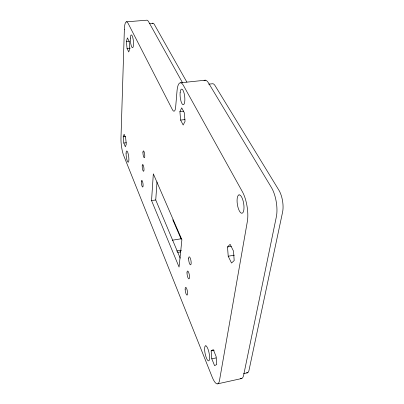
<?xml version="1.0" encoding="UTF-8"?>
<svg xmlns="http://www.w3.org/2000/svg" width="404" height="404" viewBox="0 0 404 404"><rect width="100%" height="100%" fill="white"/><g stroke="black" fill="none" stroke-linecap="round" stroke-linejoin="round"><path stroke-width="0.61" d="M151.55 200.591L153.328 173.856L181.901 239.749L179.058 267.049L151.55 200.591L155.737 199.975L180.184 258.116M155.737 199.975L157.015 181.962M126.386 41.466L127.417 37.875L129.134 41.329L129.81 48.414L128.755 51.939L127.053 48.45L126.386 41.466L129.527 41.193M123.205 136.815L124.119 134.259L125.664 137.991L126.28 144.299L125.346 146.788L123.816 143.036L123.205 136.815L125.674 136.512M179.901 111.6L181.724 107.863L184.31 112.736L185.032 121.387L183.163 125.008L180.618 120.094L179.901 111.6L183.658 111.166M227.513 246.97L230.118 244.319L233.492 251.101L234.194 260.55L231.522 263.029L228.215 256.232L227.513 246.97L231.229 246.339M211.146 350.874L213.272 349.596L216.095 356.424L216.746 364.509L214.575 365.645L211.797 358.828L211.146 350.874L214.216 350.238M217.817 383.8L241.764 378.508M243.582 373.649L247.561 372.781M211.797 358.828L216.079 357.924M228.215 256.232L234.386 255.161M176.639 251.02L181.492 250.202M177.75 252.399L180.795 251.884M172.301 240.223L181.532 238.714M123.816 143.036L126.28 142.728M180.618 120.094L184.992 119.574M208.701 84.163L212.817 83.724A13.095 4.267 83.9 0 1 215.14 85.759L278.927 190.244A15.448 5.979 80.7 0 1 282.593 212.085L249.01 370.246A13.181 3.969 77.4 0 1 246.491 372.746M180.674 82.795L205.429 80.189M127.053 48.45L130.184 48.162M149.374 23.508L152.858 23.225M126.412 21.841L146.738 20.2A14.196 3.54 84.8 0 1 148.682 21.856L182.552 82.795M186.855 82.093L154.353 24.482A10.681 2.737 84.9 0 0 152.187 23.679M172.771 219.746L181.154 239.112M240.375 378.432A17.524 5.136 77.6 0 0 243.647 375.18L276.356 216.791A20.559 7.747 80.7 0 0 271.468 187.597L208.454 82.87A17.417 5.52 83.9 0 0 204.025 80.618M124.366 29.32L120.978 138.067A12.66 2.636 82.6 0 0 123.654 155.454L212.1 376.866A17.685 4.676 78.1 0 0 219.493 380.492L247.354 221.463A20.786 7.08 80.9 0 0 242.491 191.93L183.477 85.532A17.579 5.03 83.7 0 0 177.033 90.824L175.644 107.247A9.08 2.495 83.6 0 1 172.412 109.666L128.204 23.528A14.302 3.212 84.5 0 0 124.366 29.32M238.991 194.89L238.244 195.395A9.297 3.181 81 0 0 237.133 202.328L237.416 204.697A9.312 3.187 81 0 0 242.006 213.251L242.774 212.797A9.297 3.181 81 0 0 243.94 205.828L243.657 203.414A9.312 3.187 81 0 0 238.996 194.879M205.909 345.839L205.389 345.885A7.691 2.005 78.4 0 0 204.687 350.561L204.919 352.45A7.691 2.005 78.4 0 0 208.287 360.817L208.823 360.807A7.691 2.005 78.4 0 0 209.555 356.131L209.317 354.212A7.691 2.005 78.4 0 0 205.909 345.834M180.144 92.572A7.873 2.257 83.8 0 0 183.098 104.742A7.873 2.257 83.8 0 0 184.158 93.475A7.873 2.257 83.8 0 0 180.144 92.572M130.346 38.087A6.489 1.49 84.5 0 0 132.532 47.758A6.489 1.49 84.5 0 0 132.926 38.047A6.489 1.49 84.5 0 0 130.346 38.087M126.093 153.131A5.712 1.202 82.5 0 0 128.028 162.226A5.712 1.202 82.5 0 0 128.346 154.49A5.712 1.202 82.5 0 0 126.093 153.131M185.158 289.148A3.944 1.005 79.8 0 0 186.976 295.122A3.944 1.005 79.8 0 0 186.976 289.451A3.944 1.005 79.8 0 0 185.158 289.148M187.017 272.887A4.01 1.05 80 0 0 188.885 278.901A4.01 1.05 80 0 0 188.885 273.059A4.01 1.05 80 0 0 187.017 272.887M188.628 258.812A4.07 1.086 80.3 0 0 190.531 264.857A4.07 1.086 80.3 0 0 190.542 258.858A4.07 1.086 80.3 0 0 188.628 258.812M142.966 152.202A3.459 0.803 82.5 0 0 144.183 157.701A3.459 0.803 82.5 0 0 144.45 152.99A3.459 0.803 82.5 0 0 142.966 152.202M142.223 165.797A3.409 0.778 82.3 0 0 143.42 171.251A3.409 0.778 82.3 0 0 143.683 166.675A3.409 0.778 82.3 0 0 142.223 165.797M141.365 181.588A3.353 0.752 82 0 0 142.541 186.986A3.353 0.752 82 0 0 142.794 182.563A3.353 0.752 82 0 0 141.365 181.588"/></g></svg>
